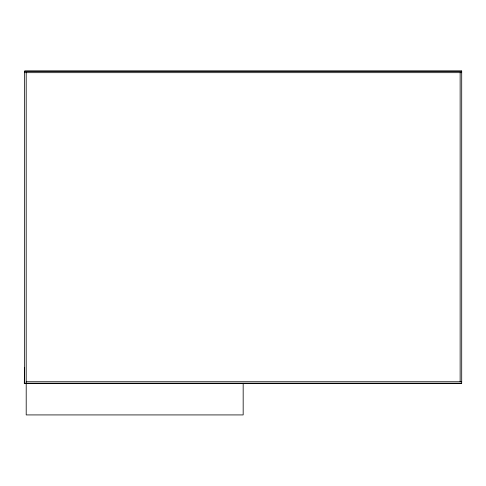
<?xml version="1.0" encoding="UTF-8"?>
<svg xmlns="http://www.w3.org/2000/svg" width="486" height="486" viewBox="0 0 486 486"><rect width="100%" height="100%" fill="white"/><g stroke="black" fill="none" stroke-linecap="round" stroke-linejoin="round"><path stroke-width="0.73" d="M24.64 71.114L461.7 71.114M24.64 72.675L461.7 72.675M24.64 367.507L24.64 374.882M24.422 374.943L24.3 383.545L33.024 383.545L24.422 383.424L24.385 374.657L24.507 383.138M26.201 381.741L461.7 381.741M24.385 383.266L461.7 383.266M460.139 72.675L460.139 381.741M243.17 383.266L243.17 414.923L26.201 414.923L26.201 72.675M461.7 71.078L24.64 71.078L24.64 383.302L461.7 383.302L461.7 71.078"/></g></svg>
